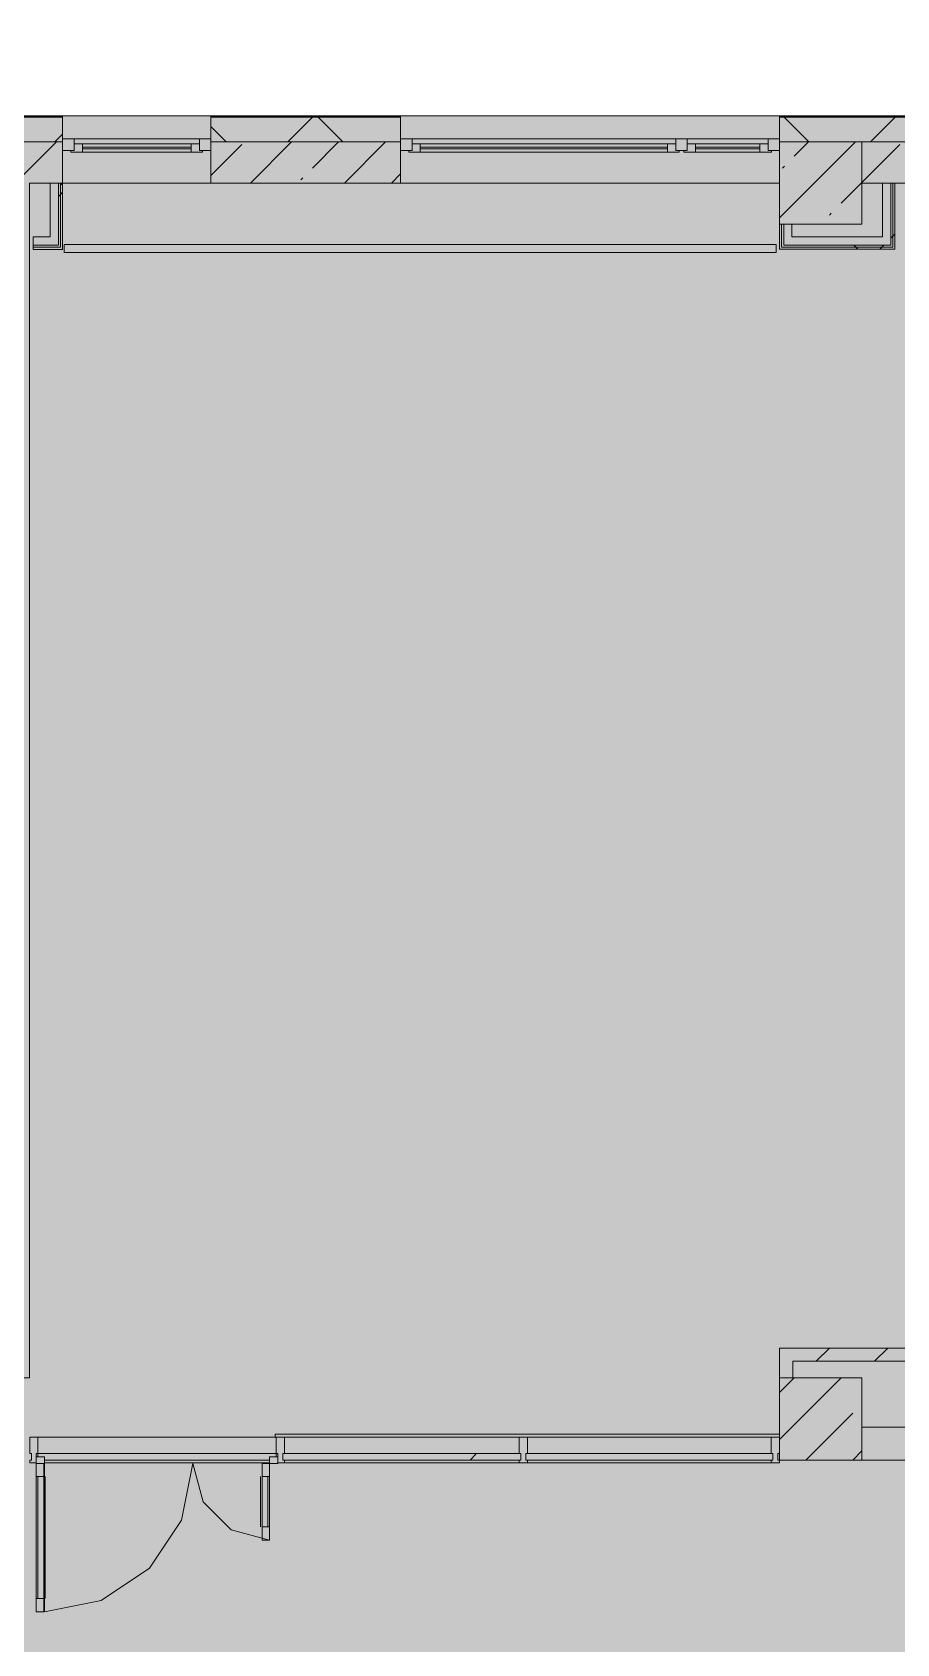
# Model space of a CAD drawing. Header units: millimetres. Extents: x -3817 to 677485, y -22715 to 103890.
# Drawn here: x 17855.7 to 17897, y -19507.1 to -19430.1 of the extents above; entities that cross this region are included whole.
import ezdxf

# ---------------------------------------------------------------- set-up
doc = ezdxf.new("R2010")
doc.units = ezdxf.units.MM
doc.layers.add('PDF _Геометрия', color=7, linetype='Continuous', true_color=0x1d1d1d)
doc.layers.add('PDF _Сплошная заливка', color=7, linetype='Continuous', true_color=0xffffff)

msp = doc.modelspace()

# ---------------------------------------------------------------- hatches: boundary and pattern name
at = {"layer": 'PDF _Сплошная заливка', "true_color": 0xd9d9d9, "transparency": 33554559}
for points in [[(17936.192, -19605.904), (17967.269, -19605.904), (17967.269, -19434.131), (17715.86, -19434.131), (17715.86, -19388.542), (17649.343, -19388.542), (17649.343, -19558.599), (17683.531, -19558.599), (17683.531, -19605.904), (17932.54, -19605.904)], [(17891.385, -19439.312), (17895.322, -19439.312), (17895.322, -19435.375), (17891.385, -19435.375), (17891.385, -19439.09)], [(17857.036, -19440.41), (17856.937, -19440.312), (17855.721, -19440.312), (17855.721, -19440.41), (17855.854, -19440.41)], [(17857.134, -19440.509), (17857.036, -19440.41), (17855.721, -19440.41), (17855.721, -19440.509), (17855.854, -19440.509)], [(17896.306, -19440.5), (17896.798, -19440.5), (17896.7, -19440.402), (17891.582, -19440.402), (17891.484, -19440.5), (17892.371, -19440.5)], [(17891.976, -19440.402), (17896.7, -19440.402), (17896.7, -19440.304), (17891.582, -19440.304), (17891.582, -19440.402)], [(17904.613, -19493.641), (17904.613, -19493.011), (17892.011, -19493.011), (17892.011, -19493.641), (17903.983, -19493.641)], [(17895.318, -19498.365), (17895.318, -19494.428), (17891.382, -19494.428), (17891.382, -19498.365), (17892.371, -19498.365)], [(17879.024, -19498.365), (17879.024, -19498.05), (17867.646, -19498.05), (17867.646, -19498.365), (17877.765, -19498.365)], [(17891.063, -19498.365), (17891.063, -19498.05), (17879.26, -19498.05), (17879.26, -19498.365), (17885.068, -19498.365)]]:
    msp.add_hatch(color=254, dxfattribs=at).paths.add_polyline_path(points)
h = msp.add_hatch(color=254, dxfattribs=at)
h.paths.add_polyline_path([(17967.206, -19435.375), (17967.206, -19434.194), (17927.209, -19434.194), (17927.209, -19435.375), (17966.025, -19435.375)], flags=0)
h.paths.add_polyline_path([(17899.675, -19435.375), (17902.408, -19435.375), (17902.408, -19434.194), (17891.385, -19434.194), (17891.385, -19435.375), (17895.322, -19435.375)], flags=0)
h.paths.add_polyline_path([(17909.495, -19435.375), (17920.122, -19435.375), (17920.122, -19434.194), (17909.495, -19434.194)], flags=0)
h.paths.add_polyline_path([(17822.49, -19435.375), (17822.49, -19434.194), (17811.307, -19434.194), (17811.307, -19435.375), (17819.338, -19435.375)], flags=0)
h.paths.add_polyline_path([(17848.551, -19435.375), (17857.131, -19435.375), (17857.131, -19434.194), (17846.898, -19434.194), (17846.898, -19435.375)], flags=0)
h.paths.add_polyline_path([(17829.576, -19435.375), (17839.812, -19435.375), (17839.812, -19434.194), (17829.576, -19434.194), (17829.576, -19434.688)], flags=0)
h.paths.add_polyline_path([(17790.124, -19435.375), (17794.143, -19435.375), (17794.143, -19434.194), (17784.692, -19434.194), (17784.692, -19435.375)], flags=0)
h.paths.add_polyline_path([(17873.275, -19435.375), (17873.275, -19434.194), (17864.217, -19434.194), (17864.217, -19435.375)], flags=0)
h.paths.add_polyline_path([(17777.606, -19435.375), (17777.606, -19434.194), (17741.859, -19434.194), (17741.859, -19435.375), (17775.517, -19435.375)], flags=0)
h.paths.add_polyline_path([(17715.876, -19435.375), (17715.827, -19434.194), (17713.907, -19434.194), (17713.907, -19435.375), (17715.86, -19435.375)], flags=0)
h = msp.add_hatch(color=254, dxfattribs=at)
h.paths.add_polyline_path([(17899.675, -19437.343), (17902.408, -19437.343), (17902.408, -19435.375), (17895.322, -19435.375), (17895.322, -19437.343), (17896.897, -19437.343)], flags=0)
h.paths.add_polyline_path([(17935.553, -19437.343), (17935.553, -19435.375), (17932.719, -19435.375), (17932.719, -19437.343)], flags=0)
h.paths.add_polyline_path([(17909.495, -19437.343), (17920.122, -19437.343), (17920.122, -19435.375), (17909.495, -19435.375)], flags=0)
h.paths.add_polyline_path([(17856.544, -19437.343), (17857.131, -19437.343), (17857.131, -19435.375), (17855.556, -19435.375), (17855.556, -19437.343), (17855.854, -19437.343)], flags=0)
h.paths.add_polyline_path([(17839.812, -19437.343), (17839.812, -19435.375), (17829.576, -19435.375), (17829.576, -19437.343), (17833.944, -19437.343)], flags=0)
h.paths.add_polyline_path([(17822.49, -19437.343), (17822.49, -19435.375), (17817.132, -19435.375), (17817.132, -19437.343), (17819.338, -19437.343)], flags=0)
h.paths.add_polyline_path([(17846.898, -19437.343), (17850.044, -19437.343), (17850.044, -19435.375), (17846.898, -19435.375)], flags=0)
h.paths.add_polyline_path([(17864.217, -19437.343), (17873.275, -19437.343), (17873.275, -19435.375), (17864.217, -19435.375)], flags=0)
h.paths.add_polyline_path([(17794.143, -19437.343), (17794.143, -19435.375), (17784.692, -19435.375), (17784.692, -19437.343), (17790.124, -19437.343)], flags=0)
h.paths.add_polyline_path([(17777.606, -19437.343), (17777.606, -19435.375), (17774.85, -19435.375), (17774.85, -19437.343), (17777.508, -19437.343)], flags=0)
at = {"layer": 'PDF _Сплошная заливка', "true_color": 0xcfcfcf, "transparency": 33554559}
msp.add_hatch(color=254, dxfattribs=at).paths.add_polyline_path([(17896.306, -19440.304), (17896.306, -19439.91), (17891.976, -19439.91), (17891.976, -19440.304), (17892.371, -19440.304)])
at = {"layer": 'PDF _Сплошная заливка', "true_color": 0xd9d9d9, "transparency": 33554559}
h = msp.add_hatch(color=254, dxfattribs=at)
h.paths.add_polyline_path([(17929.018, -19498.365), (17933.349, -19498.365), (17933.349, -19496.79), (17928.228, -19496.79), (17928.228, -19498.365)], flags=0)
h.paths.add_polyline_path([(17895.322, -19498.365), (17916.811, -19498.365), (17916.811, -19496.79), (17895.322, -19496.79)], flags=0)
at = {"layer": 'PDF _Сплошная заливка', "true_color": 0xcdcdcd, "transparency": 33554559}
msp.add_hatch(color=254, dxfattribs=at).paths.add_polyline_path([(17866.662, -19502.184), (17867.016, -19502.184), (17867.016, -19498.522), (17866.662, -19498.522), (17866.662, -19498.806)])

# ---------------------------------------------------------------- linework, layer by layer
at = {"layer": 'PDF _Геометрия', "color": 7, "lineweight": 9}
msp.add_lwpolyline([(17967.269, -19434.131), (17927.209, -19434.131), (17920.122, -19434.131), (17909.495, -19434.131), (17902.408, -19434.131), (17891.385, -19434.131), (17873.275, -19434.131), (17864.217, -19434.131), (17857.131, -19434.131), (17846.898, -19434.131), (17839.812, -19434.131), (17829.576, -19434.131), (17822.49, -19434.131), (17811.307, -19434.131), (17794.143, -19434.131), (17784.692, -19434.131), (17777.606, -19434.131), (17741.859, -19434.131)], dxfattribs=at)
at = {"layer": 'PDF _Геометрия', "color": 8, "lineweight": 9, "true_color": 0x737373}
for points in [[(17857.131, -19435.375), (17857.131, -19434.131), (17857.131, -19435.375), (17857.131, -19437.343), (17857.131, -19435.375), (17846.898, -19435.375)], [(17857.682, -19435.233), (17857.682, -19435.784), (17857.131, -19435.784), (17857.131, -19435.233)], [(17864.217, -19435.233), (17864.217, -19435.784), (17863.666, -19435.784), (17863.666, -19435.233)], [(17873.827, -19435.233), (17873.827, -19435.784), (17873.275, -19435.784), (17873.275, -19435.233)], [(17886.976, -19435.233), (17886.976, -19435.784), (17886.425, -19435.784), (17886.425, -19435.233)], [(17891.385, -19435.233), (17891.385, -19435.784), (17890.834, -19435.784), (17890.834, -19435.233)], [(17857.524, -19435.863), (17863.823, -19435.863), (17863.823, -19435.784), (17863.666, -19435.784), (17863.666, -19435.469), (17857.682, -19435.469), (17857.682, -19435.784), (17857.524, -19435.784)], [(17864.217, -19435.375), (17864.217, -19437.343), (17873.275, -19437.343), (17873.275, -19435.375)], [(17873.669, -19435.863), (17886.582, -19435.863), (17886.582, -19435.784), (17886.425, -19435.784), (17886.425, -19435.469), (17873.827, -19435.469), (17873.827, -19435.784), (17873.669, -19435.784)], [(17886.976, -19435.784), (17886.425, -19435.784)], [(17886.818, -19435.863), (17890.991, -19435.863), (17890.991, -19435.784), (17890.834, -19435.784), (17890.834, -19435.469), (17886.976, -19435.469), (17886.976, -19435.784), (17886.818, -19435.784)], [(17895.322, -19435.375), (17891.385, -19435.375), (17891.385, -19439.312), (17895.322, -19439.312)], [(17857.213, -19440.666), (17857.213, -19440.272)], [(17892.011, -19494.428), (17892.011, -19493.641), (17903.983, -19493.641), (17903.983, -19496.79), (17895.322, -19496.79), (17895.322, -19498.365), (17916.811, -19498.365), (17916.811, -19496.79), (17904.613, -19496.79), (17904.613, -19493.641), (17904.613, -19493.011), (17892.011, -19493.011), (17891.382, -19493.011), (17891.382, -19494.428)], [(17895.318, -19498.365), (17895.318, -19494.428), (17891.382, -19494.428), (17891.382, -19498.365)], [(17878.945, -19498.05), (17867.725, -19498.05), (17867.725, -19497.263), (17878.945, -19497.263)], [(17879.024, -19498.05), (17879.024, -19498.365), (17878.945, -19498.365), (17878.945, -19498.499), (17879.339, -19498.499), (17879.339, -19498.365), (17879.26, -19498.365), (17879.26, -19498.05), (17879.339, -19498.05), (17879.339, -19497.263), (17878.945, -19497.263), (17878.945, -19498.05)], [(17890.984, -19498.05), (17879.339, -19498.05), (17879.339, -19497.263), (17890.984, -19497.263)], [(17891.063, -19498.365), (17890.984, -19498.365), (17890.984, -19498.499), (17891.378, -19498.499), (17891.378, -19498.365), (17891.299, -19498.365), (17891.299, -19498.05), (17891.378, -19498.05), (17891.378, -19497.263), (17890.984, -19497.263), (17890.984, -19498.05), (17891.063, -19498.05)], [(17879.024, -19498.05), (17867.646, -19498.05), (17867.646, -19498.365), (17879.024, -19498.365)], [(17891.063, -19498.05), (17879.26, -19498.05), (17879.26, -19498.365), (17891.063, -19498.365)], [(17867.016, -19498.499), (17856.269, -19498.499)], [(17878.945, -19498.499), (17867.725, -19498.499)], [(17890.984, -19498.499), (17879.339, -19498.499)]]:
    msp.add_lwpolyline(points, close=True, dxfattribs=at)
for points in [[(17857.131, -19434.17), (17846.898, -19434.17)], [(17857.131, -19434.194), (17846.898, -19434.194)], [(17853.981, -19493.798), (17853.981, -19494.428), (17855.556, -19494.428), (17855.556, -19437.343), (17856.544, -19437.343), (17856.544, -19439.918), (17855.721, -19439.918), (17855.721, -19440.509), (17857.134, -19440.509), (17857.134, -19440.41), (17857.134, -19439.918), (17857.134, -19437.343), (17857.131, -19437.343), (17864.217, -19437.343), (17864.217, -19435.375), (17864.217, -19434.131), (17864.217, -19435.375), (17873.275, -19435.375), (17873.275, -19434.131), (17873.275, -19435.375), (17873.275, -19437.343), (17891.385, -19437.343)], [(17873.275, -19434.17), (17864.217, -19434.17)], [(17873.275, -19434.194), (17864.217, -19434.194)], [(17867.892, -19435.375), (17869.073, -19434.194)], [(17870.518, -19435.375), (17869.337, -19434.194)], [(17896.306, -19440.5), (17896.798, -19440.5), (17896.897, -19440.5), (17896.897, -19437.343), (17902.408, -19437.343), (17902.408, -19435.375), (17891.385, -19435.375), (17891.385, -19437.343), (17891.385, -19435.375), (17891.385, -19434.131), (17891.385, -19435.375), (17902.408, -19435.375), (17902.408, -19437.343), (17909.495, -19437.343), (17909.495, -19435.375), (17920.122, -19435.375), (17920.122, -19434.131), (17920.122, -19435.375), (17920.122, -19437.343), (17927.207, -19437.343), (17927.207, -19439.312), (17927.798, -19439.312)], [(17902.408, -19434.17), (17891.385, -19434.17)], [(17902.408, -19434.194), (17891.385, -19434.194)], [(17892.789, -19435.375), (17891.608, -19434.194)], [(17895.73, -19435.375), (17896.911, -19434.194)], [(17856.757, -19435.375), (17857.131, -19435.001)], [(17864.217, -19435.233), (17857.131, -19435.233)], [(17864.951, -19435.375), (17864.217, -19434.641)], [(17891.385, -19435.233), (17873.275, -19435.233)], [(17873.827, -19435.233), (17890.834, -19435.233)], [(17854.477, -19437.744), (17855.556, -19436.665), (17856.846, -19435.375)], [(17857.131, -19435.784), (17857.682, -19435.784)], [(17863.823, -19435.863), (17857.524, -19435.863)], [(17858.076, -19435.863), (17858.076, -19435.469)], [(17858.076, -19435.627), (17863.272, -19435.627)], [(17863.272, -19435.706), (17858.076, -19435.706)], [(17863.272, -19435.863), (17863.272, -19435.469)], [(17863.666, -19435.784), (17864.217, -19435.784)], [(17864.217, -19436.983), (17865.701, -19435.499)], [(17866.102, -19437.343), (17868.071, -19435.375)], [(17869.069, -19436.622), (17870.316, -19435.375)], [(17870.592, -19437.343), (17872.561, -19435.375)], [(17873.275, -19435.784), (17873.827, -19435.784)], [(17886.582, -19435.863), (17873.669, -19435.863)], [(17874.22, -19435.863), (17874.22, -19435.469)], [(17874.22, -19435.627), (17886.031, -19435.627)], [(17886.031, -19435.706), (17874.22, -19435.706)], [(17886.031, -19435.863), (17886.031, -19435.469)], [(17890.991, -19435.863), (17886.818, -19435.863)], [(17887.369, -19435.863), (17887.369, -19435.469)], [(17887.369, -19435.627), (17890.44, -19435.627)], [(17890.44, -19435.706), (17887.369, -19435.706)], [(17890.44, -19435.863), (17890.44, -19435.469)], [(17890.834, -19435.784), (17891.385, -19435.784)], [(17891.385, -19439), (17895.01, -19435.375)], [(17892.08, -19436.06), (17892.765, -19435.375)], [(17894.325, -19438.305), (17895.322, -19437.308), (17897.131, -19435.499)], [(17891.519, -19436.622), (17891.612, -19436.528)], [(17855.721, -19440.312), (17856.937, -19440.312), (17856.937, -19439.918), (17856.937, -19437.343), (17856.544, -19437.343)], [(17856.937, -19437.343), (17857.036, -19437.343), (17857.036, -19439.918), (17857.036, -19440.312), (17857.036, -19440.41), (17855.721, -19440.41)], [(17857.03, -19437.436), (17857.131, -19437.335)], [(17857.131, -19437.343), (17857.036, -19437.343)], [(17868.508, -19437.183), (17868.601, -19437.089)], [(17872.837, -19437.343), (17873.275, -19436.905)], [(17895.322, -19437.343), (17896.306, -19437.343), (17896.306, -19439.91), (17891.976, -19439.91), (17891.976, -19439.312), (17891.385, -19439.312), (17891.385, -19440.5), (17891.484, -19440.5), (17891.976, -19440.5), (17896.306, -19440.5), (17896.798, -19440.5)], [(17896.7, -19437.343), (17896.798, -19437.343), (17896.798, -19440.402), (17896.7, -19440.402), (17896.306, -19440.402), (17891.976, -19440.402), (17891.582, -19440.402), (17891.484, -19440.402), (17891.484, -19439.312)], [(17896.306, -19437.343), (17896.7, -19437.343), (17896.7, -19440.304), (17896.306, -19440.304), (17891.976, -19440.304), (17891.582, -19440.304), (17891.582, -19439.312)], [(17896.897, -19437.343), (17896.798, -19437.343)], [(17856.937, -19437.979), (17857.036, -19437.88), (17857.134, -19437.782)], [(17893.764, -19438.867), (17893.857, -19438.773)], [(17896.7, -19439.973), (17896.798, -19439.875), (17896.897, -19439.776)], [(17857.213, -19440.272), (17891.22, -19440.272), (17857.213, -19440.272)], [(17857.213, -19440.666), (17891.22, -19440.666), (17857.213, -19440.666)], [(17891.22, -19440.272), (17891.22, -19440.666), (17891.22, -19440.272)], [(17895.13, -19440.5), (17895.032, -19440.402), (17894.934, -19440.304)], [(17896.172, -19440.5), (17896.271, -19440.402), (17896.369, -19440.304)], [(17893.14, -19493.641), (17893.77, -19493.011)], [(17895.924, -19493.641), (17896.554, -19493.011)], [(17891.382, -19497.373), (17894.327, -19494.428)], [(17891.382, -19495.128), (17892.082, -19494.428)], [(17892.635, -19498.365), (17894.886, -19496.114)], [(17855.875, -19498.365), (17855.875, -19498.05), (17855.954, -19498.05), (17855.954, -19497.263), (17855.56, -19497.263), (17855.56, -19498.05), (17855.639, -19498.05), (17855.639, -19498.365), (17855.56, -19498.365), (17855.56, -19498.499), (17855.854, -19498.499)], [(17867.331, -19497.263), (17855.954, -19497.263), (17867.331, -19497.263), (17867.331, -19498.05), (17867.331, -19498.207), (17867.331, -19498.05), (17855.954, -19498.05), (17867.331, -19498.05)], [(17855.954, -19498.05), (17855.954, -19498.207), (17855.954, -19498.05), (17855.954, -19497.263)], [(17867.41, -19498.499), (17867.725, -19498.499), (17867.725, -19498.365), (17867.646, -19498.365), (17867.646, -19498.05), (17867.725, -19498.05), (17867.725, -19497.263), (17867.331, -19497.263), (17867.331, -19498.05), (17867.41, -19498.05), (17867.41, -19498.365)], [(17867.725, -19497.263), (17878.945, -19497.263)], [(17879.339, -19497.263), (17890.984, -19497.263)], [(17867.016, -19498.365), (17856.269, -19498.365), (17867.016, -19498.365)], [(17867.725, -19498.365), (17867.725, -19498.499), (17867.725, -19498.365), (17878.945, -19498.365)], [(17876.606, -19498.365), (17876.881, -19498.089)], [(17878.945, -19498.365), (17878.945, -19498.499), (17878.945, -19498.365)], [(17879.339, -19498.365), (17879.339, -19498.499), (17879.339, -19498.365), (17890.984, -19498.365)], [(17890.984, -19498.365), (17890.984, -19498.499), (17890.984, -19498.365)], [(17894.88, -19498.365), (17895.318, -19497.927)]]:
    msp.add_lwpolyline(points, dxfattribs=at)
at = {"layer": 'PDF _Геометрия', "color": 9, "lineweight": 9, "true_color": 0xb7b7b7}
for points in [[(17856.544, -19437.343), (17855.854, -19437.343)], [(17891.385, -19437.343), (17857.131, -19437.343)], [(17927.207, -19437.343), (17914.495, -19437.343), (17896.897, -19437.343), (17896.897, -19440.5), (17891.385, -19440.5), (17891.385, -19439.09)], [(17891.385, -19440.5), (17891.484, -19440.5)], [(17896.798, -19440.5), (17896.897, -19440.5)], [(17891.382, -19497.129), (17867.288, -19497.129), (17867.288, -19497.263), (17867.288, -19497.129), (17891.382, -19497.129), (17891.382, -19493.011), (17904.613, -19493.011), (17904.613, -19496.79), (17916.814, -19496.79), (17916.814, -19497.578)], [(17855.875, -19498.207), (17856.269, -19498.207), (17856.269, -19498.365)], [(17867.016, -19498.365), (17867.016, -19498.207), (17867.41, -19498.207)], [(17916.814, -19498.365), (17917.126, -19498.365), (17891.299, -19498.365)], [(17867.41, -19498.522), (17867.016, -19498.522), (17867.016, -19502.184), (17865.186, -19501.693), (17863.845, -19500.353), (17863.355, -19498.522), (17862.816, -19501.234), (17861.279, -19503.533), (17858.98, -19505.069), (17856.269, -19505.609), (17856.269, -19498.522), (17855.875, -19498.522)], [(17855.875, -19499.152), (17856.229, -19499.152)], [(17855.954, -19504.979), (17855.954, -19499.152)], [(17856.3, -19504.979), (17856.3, -19499.152)], [(17866.591, -19501.554), (17866.591, -19499.152)], [(17867.016, -19499.152), (17866.662, -19499.152)], [(17866.938, -19501.554), (17866.938, -19499.152)], [(17867.016, -19501.554), (17866.662, -19501.554)], [(17855.875, -19504.979), (17856.229, -19504.979)]]:
    msp.add_lwpolyline(points, dxfattribs=at)
for points in [[(17855.875, -19498.207), (17856.269, -19498.207), (17856.269, -19498.365), (17856.269, -19498.207)], [(17855.875, -19498.522), (17856.269, -19498.522), (17856.269, -19498.207), (17855.875, -19498.207)], [(17867.016, -19498.365), (17867.016, -19498.207), (17867.41, -19498.207), (17867.016, -19498.207)], [(17867.016, -19498.522), (17867.41, -19498.522), (17867.41, -19498.207), (17867.016, -19498.207)], [(17856.229, -19498.522), (17855.875, -19498.522), (17855.875, -19505.609), (17856.229, -19505.609), (17856.229, -19498.522), (17855.875, -19498.522), (17855.875, -19505.609), (17856.229, -19505.609)], [(17856.269, -19498.522), (17855.875, -19498.522)], [(17866.662, -19498.522), (17867.016, -19498.522), (17867.016, -19502.184), (17866.662, -19502.184), (17866.662, -19498.522), (17866.662, -19502.184), (17867.016, -19502.184), (17867.016, -19498.522)], [(17867.41, -19498.522), (17867.016, -19498.522)]]:
    msp.add_lwpolyline(points, close=True, dxfattribs=at)
at = {"layer": 'PDF _Сплошная заливка', "color": 254, "lineweight": 35, "true_color": 0xcfcfcf, "transparency": 33554559}
for points in [[(17856.937, -19439.918), (17856.937, -19437.343), (17856.544, -19439.918), (17856.544, -19437.343)], [(17896.7, -19440.304), (17896.7, -19437.343), (17896.306, -19440.304), (17896.306, -19437.343)], [(17855.721, -19440.312), (17856.937, -19440.312), (17855.721, -19439.918), (17856.937, -19439.918)], [(17891.976, -19440.304), (17891.976, -19439.312), (17891.582, -19440.304), (17891.582, -19439.312)]]:
    msp.add_solid(points, dxfattribs=at)
at = {"layer": 'PDF _Сплошная заливка', "color": 254, "lineweight": 35, "true_color": 0xd9d9d9, "transparency": 33554559}
for points in [[(17857.036, -19440.312), (17857.036, -19437.343), (17856.937, -19440.312), (17856.937, -19437.343)], [(17857.134, -19440.41), (17857.131, -19437.343), (17857.036, -19440.312), (17857.036, -19437.343)], [(17896.798, -19440.402), (17896.798, -19437.343), (17896.7, -19440.304), (17896.7, -19437.343)], [(17896.897, -19440.5), (17896.897, -19437.343), (17896.798, -19440.402), (17896.798, -19437.343)], [(17891.385, -19440.5), (17891.484, -19440.402), (17891.385, -19439.312), (17891.484, -19439.312)], [(17891.484, -19440.402), (17891.582, -19440.304), (17891.484, -19439.312), (17891.582, -19439.312)], [(17892.011, -19494.428), (17892.011, -19493.011), (17891.382, -19494.428), (17891.382, -19493.011)]]:
    msp.add_solid(points, dxfattribs=at)
at = {"layer": 'PDF _Сплошная заливка', "color": 254, "lineweight": 35, "true_color": 0xcdcdcd, "transparency": 33554559}
msp.add_solid([(17856.229, -19505.609), (17856.229, -19498.522), (17855.875, -19505.609), (17855.875, -19498.522)], dxfattribs=at)

doc.saveas('drawing.dxf')
